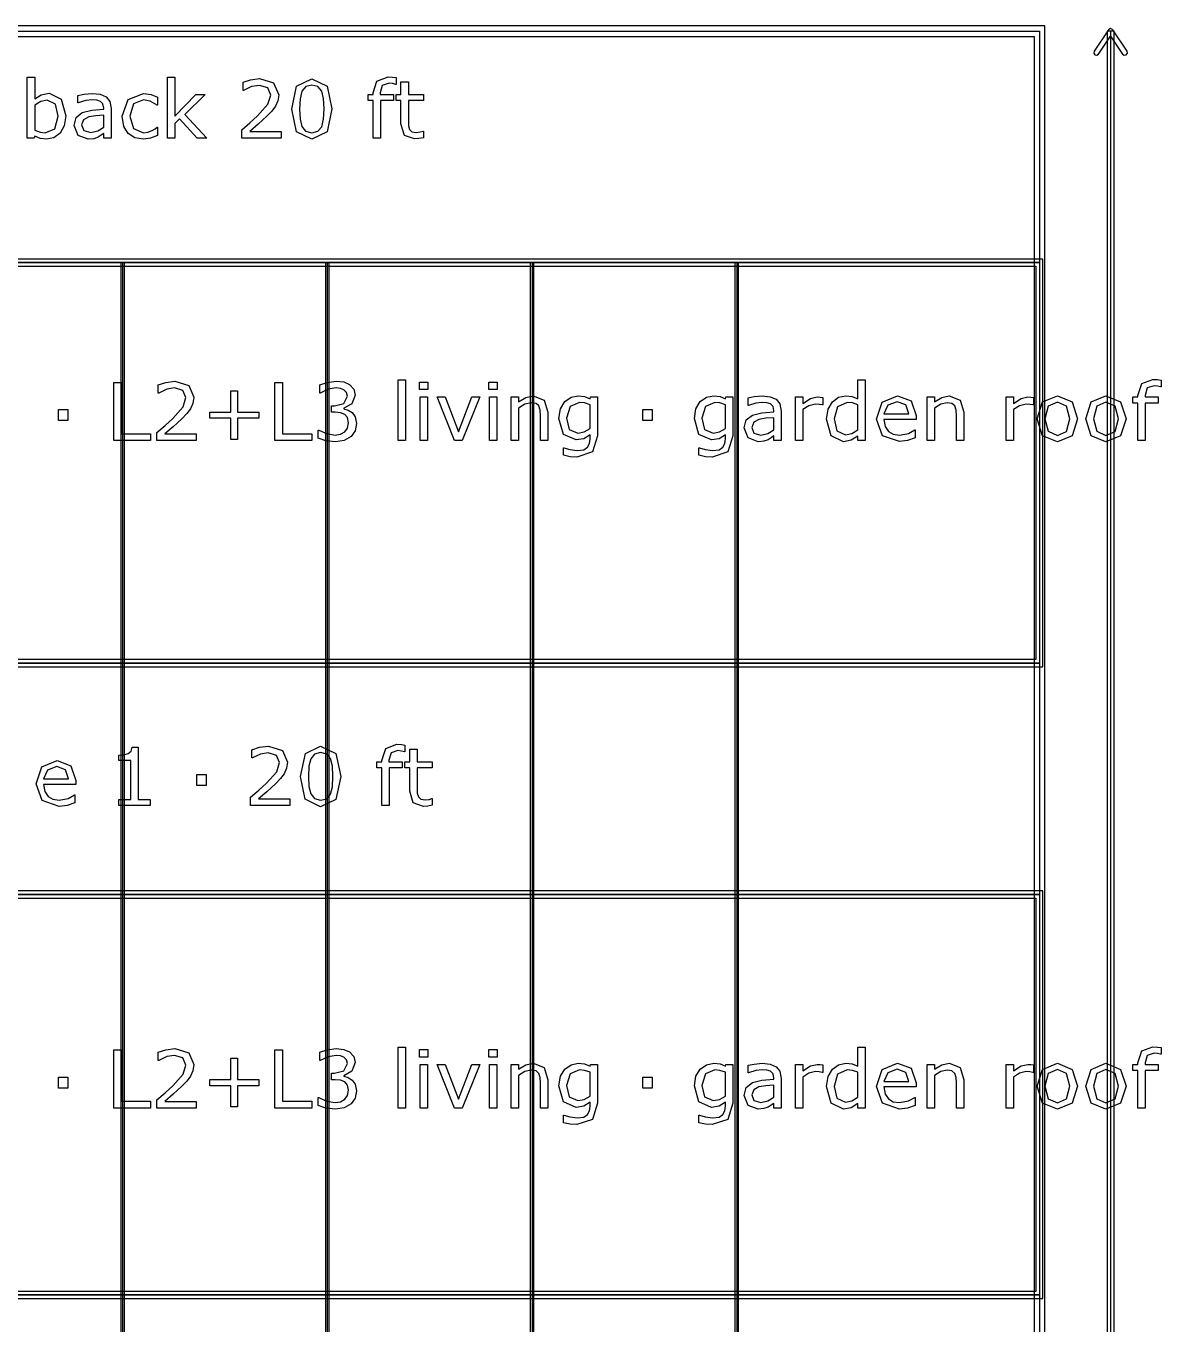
# Model space of a CAD drawing. Extents: x -3 to 198, y 3 to 612.
# Drawn here: x 40.78 to 74.52, y 114.99 to 153.59 of the extents above; entities that cross this region are included whole.
import ezdxf

# ---------------------------------------------------------------- set-up
doc = ezdxf.new("R2010")
doc.units = 0
doc.header["$MEASUREMENT"] = 0
doc.layers.add('Layer 1', color=7, linetype='Continuous')

msp = doc.modelspace()

# ---------------------------------------------------------------- linework, layer by layer
at = {"layer": 'Layer 1', "color": 7}
for points in [[(11.483006, 153.588892), (11.483006, 33.944671), (71.066891, 33.944671), (71.066891, 153.588892), (11.483006, 153.588892)], [(11.641652, 153.430248), (70.908244, 153.430248), (70.908244, 146.55109), (11.641652, 146.55109), (11.641652, 153.430248)], [(72.958762, 153.474169), (72.535533, 152.839064), (72.52384, 152.779426), (72.557758, 152.728997), (72.617399, 152.717302), (72.667829, 152.751222), (73.024908, 153.287109), (73.381992, 152.751222), (73.432421, 152.717303), (73.492061, 152.728997), (73.525979, 152.779426), (73.514286, 152.839064), (73.091054, 153.474169), (73.024908, 153.509661), (72.958762, 153.474169), (72.958762, 153.474169)], [(72.918972, 153.430248), (72.918972, 34.103315), (73.130844, 34.103315), (73.130844, 153.430248), (72.918972, 153.430248)], [(73.024908, 153.430248), (73.024908, 34.103315)], [(41.967346, 150.91454), (41.920837, 150.621541), (41.797589, 150.402942), (41.616205, 150.264592), (41.398778, 150.219242), (41.205767, 150.245965), (41.042985, 150.315736), (41.029042, 150.255278), (40.824403, 150.255278), (40.824403, 152.064471), (41.042993, 152.064471), (41.042993, 151.417988), (41.23833, 151.541258), (41.470874, 151.590073), (41.833641, 151.413358), (41.967354, 150.91454), (41.967346, 150.91454)], [(46.157782, 150.255278), (45.869429, 150.255278), (45.348531, 150.823841), (45.20668, 150.688983), (45.20668, 150.255252), (44.98809, 150.255252), (44.98809, 152.064444), (45.20668, 152.064444), (45.20668, 150.904036), (45.838036, 151.554011), (46.1136, 151.554011), (45.510149, 150.954042), (46.157782, 150.255278)], [(51.788828, 151.852857), (51.777213, 151.852857), (51.683035, 151.873759), (51.580715, 151.885401), (51.376076, 151.822615), (51.313291, 151.598222), (51.313291, 151.554037), (51.70745, 151.554037), (51.70745, 151.370337), (51.320265, 151.370337), (51.320265, 150.255252), (51.101674, 150.255252), (51.101674, 151.370311), (50.954011, 151.370311), (50.954011, 151.554011), (51.101674, 151.554011), (51.101674, 151.597032), (51.216784, 151.951652), (51.549322, 152.076059), (51.680709, 152.06918), (51.788841, 152.052776), (51.788828, 151.852857)], [(48.369273, 150.255278), (47.197252, 150.255278), (47.197252, 150.498298), (47.441425, 150.707583), (47.67048, 150.915704), (47.976274, 151.258709), (48.058827, 151.534273), (47.969297, 151.744722), (47.72164, 151.821451), (47.492585, 151.784251), (47.251902, 151.670295), (47.240287, 151.670295), (47.240287, 151.914478), (47.460041, 151.988879), (47.727466, 152.022614), (48.144883, 151.89355), (48.296036, 151.545888), (48.270451, 151.361024), (48.197199, 151.199416), (48.090228, 151.057547), (47.942564, 150.902925), (47.685604, 150.665726), (47.437943, 150.454113), (48.369281, 150.454113), (48.369273, 150.255278)], [(49.880806, 151.121497), (49.734304, 150.43665), (49.282007, 150.219242), (48.826221, 150.440143), (48.683209, 151.119168), (48.828547, 151.800523), (49.282007, 152.021449), (49.73663, 151.79703), (49.880806, 151.121497), (49.880806, 151.121497)], [(49.575012, 150.593627), (49.629659, 150.814554), (49.644767, 151.121497), (49.629659, 151.428466), (49.57385, 151.649366), (49.462228, 151.784251), (49.282007, 151.8296), (49.100623, 151.784251), (48.987839, 151.647064), (48.933192, 151.422645), (48.919248, 151.119168), (48.932028, 150.815718), (48.986675, 150.59712), (49.094807, 150.458743), (49.282005, 150.411091), (49.46339, 150.456441), (49.575009, 150.593627), (49.575012, 150.593627)], [(52.601569, 150.266894), (52.466692, 150.240171), (52.337632, 150.229587), (52.035324, 150.336558), (51.931843, 150.679564), (51.931843, 151.370231), (51.784177, 151.370231), (51.784177, 151.553931), (51.931843, 151.553931), (51.931843, 151.927152), (52.150434, 151.927152), (52.150434, 151.553931), (52.601569, 151.553931), (52.601569, 151.370231), (52.150434, 151.370231), (52.150434, 150.778386), (52.15509, 150.617942), (52.187645, 150.510971), (52.257407, 150.442365), (52.394609, 150.421463), (52.506229, 150.436544), (52.589946, 150.463294), (52.601561, 150.463294), (52.601569, 150.266894)], [(41.741778, 150.908719), (41.665041, 151.261038), (41.417381, 151.381952), (41.22437, 151.340095), (41.042985, 151.234288), (41.042985, 150.490149), (41.202278, 150.43202), (41.354595, 150.415616), (41.638297, 150.534228), (41.741778, 150.908613), (41.741778, 150.908719)], [(43.317262, 150.255278), (43.099835, 150.255278), (43.099835, 150.393629), (43.02077, 150.337828), (42.925427, 150.282028), (42.799854, 150.237842), (42.633584, 150.219322), (42.335928, 150.335579), (42.213842, 150.632071), (42.27663, 150.870434), (42.458015, 151.014605), (42.742881, 151.08554), (43.099835, 151.113453), (43.099835, 151.147161), (43.073091, 151.270404), (42.998677, 151.34716), (42.887058, 151.383196), (42.75102, 151.392456), (42.55917, 151.369173), (42.34058, 151.304059), (42.328965, 151.304059), (42.328965, 151.526124), (42.513837, 151.564488), (42.752194, 151.58539), (42.990552, 151.562107), (43.167285, 151.485351), (43.278905, 151.347001), (43.317275, 151.136552), (43.317262, 150.255278)], [(44.698573, 150.336664), (44.490446, 150.255278), (44.28232, 150.226201), (44.024196, 150.266894), (43.823046, 150.392491), (43.691657, 150.604105), (43.645149, 150.902925), (43.819556, 151.402881), (44.28232, 151.584252), (44.500911, 151.552873), (44.698573, 151.476144), (44.698573, 151.233124), (44.686957, 151.233124), (44.479995, 151.352875), (44.273031, 151.394732), (43.978862, 151.269161), (43.871894, 150.902925), (43.976536, 150.541319), (44.273031, 150.415722), (44.407904, 150.433184), (44.531152, 150.478507), (44.620682, 150.529677), (44.686957, 150.577355), (44.698573, 150.577355), (44.698573, 150.336664)], [(43.099835, 150.575027), (43.099835, 150.936633), (42.863803, 150.91917), (42.649861, 150.885436), (42.497546, 150.801722), (42.43941, 150.647099), (42.506849, 150.478481), (42.71265, 150.42268), (42.923102, 150.466865), (43.099835, 150.575001), (43.099835, 150.575027)], [(11.535715, 146.657029), (11.535715, 134.538916), (71.01418, 134.538916), (71.01418, 146.657029), (11.535715, 146.657029)], [(43.603485, 146.55109), (43.603485, 78.288676), (43.708905, 78.288676), (43.708905, 146.55109), (43.603485, 146.55109)], [(43.656195, 146.55109), (43.656195, 78.288676)], [(49.688894, 146.55109), (49.688894, 78.288676), (49.794314, 78.288676), (49.794314, 146.55109), (49.688894, 146.55109)], [(49.741604, 146.55109), (49.741604, 78.288676)], [(55.774303, 146.55109), (55.774303, 78.288676), (55.879723, 78.288676), (55.879723, 146.55109), (55.774303, 146.55109)], [(55.827013, 146.55109), (55.827013, 78.288676)], [(61.859712, 146.55109), (61.859712, 78.288676), (61.965132, 78.288676), (61.965132, 146.55109), (61.859712, 146.55109)], [(61.912422, 146.55109), (61.912422, 78.288676)], [(44.489282, 141.259456), (43.394001, 141.259456), (43.394001, 142.990755), (43.62422, 142.990755), (43.62422, 141.464085), (44.489282, 141.464085), (44.489282, 141.259456)], [(45.846175, 141.259456), (44.674154, 141.259456), (44.674154, 141.502476), (44.918325, 141.711761), (45.147382, 141.919882), (45.453177, 142.262887), (45.535729, 142.538451), (45.4462, 142.7489), (45.198542, 142.825629), (44.969484, 142.788429), (44.728804, 142.674473), (44.717189, 142.674473), (44.717189, 142.918656), (44.936943, 142.993057), (45.204368, 143.026792), (45.621785, 142.897728), (45.772936, 142.550066), (45.747351, 142.365202), (45.674101, 142.203594), (45.56713, 142.061725), (45.419466, 141.907103), (45.162506, 141.669904), (44.914845, 141.458291), (45.846183, 141.458291), (45.846175, 141.259456)], [(49.277356, 141.259456), (48.182075, 141.259456), (48.182075, 142.990755), (48.412294, 142.990755), (48.412294, 141.464085), (49.277356, 141.464085), (49.277356, 141.259456)], [(50.481934, 142.093131), (50.573786, 141.96756), (50.60983, 141.772218), (50.566812, 141.554784), (50.44589, 141.382699), (50.240086, 141.261785), (49.981964, 141.22342), (49.69826, 141.258292), (49.469205, 141.332719), (49.469205, 141.575713), (49.486641, 141.575713), (49.719183, 141.467577), (49.977308, 141.424556), (50.133113, 141.448898), (50.266825, 141.520997), (50.34589, 141.633762), (50.372632, 141.789575), (50.342401, 141.94306), (50.26101, 142.039553), (50.134274, 142.088395), (49.973821, 142.102418), (49.869175, 142.102418), (49.869175, 142.295431), (49.950564, 142.295431), (50.231942, 142.368694), (50.337749, 142.584964), (50.311008, 142.694264), (50.236594, 142.772157), (50.129623, 142.814014), (50.000562, 142.825656), (49.765692, 142.786127), (49.530824, 142.674499), (49.519209, 142.674499), (49.519209, 142.917519), (49.738963, 142.991946), (50.006388, 143.026818), (50.22963, 143.003535), (50.404038, 142.929107), (50.530776, 142.79425), (50.573794, 142.609385), (50.471475, 142.357053), (50.231956, 142.222195), (50.231956, 142.20579), (50.359855, 142.166262), (50.481942, 142.093025), (50.481934, 142.093131)], [(52.062066, 141.259456), (51.843475, 141.259456), (51.843475, 143.068649), (52.062066, 143.068649), (52.062066, 141.259456)], [(52.729466, 142.775649), (52.48297, 142.775649), (52.48297, 143.002371), (52.729466, 143.002371), (52.729466, 142.775649)], [(54.792136, 142.775649), (54.54564, 142.775649), (54.54564, 143.002371), (54.792136, 143.002371), (54.792136, 142.775649)], [(65.725169, 141.25943), (65.506578, 141.25943), (65.506578, 141.395479), (65.310078, 141.268743), (65.088, 141.223394), (64.718256, 141.402437), (64.582218, 141.898927), (64.628726, 142.19309), (64.756626, 142.412853), (64.940334, 142.547711), (65.158924, 142.594225), (65.340309, 142.572), (65.506578, 142.505722), (65.506578, 143.06849), (65.725169, 143.06849), (65.725169, 141.25943)], [(74.523458, 142.857009), (74.511843, 142.857009), (74.417665, 142.877911), (74.315345, 142.889552), (74.110706, 142.826767), (74.047921, 142.602374), (74.047921, 142.558189), (74.442081, 142.558189), (74.442081, 142.374489), (74.054895, 142.374489), (74.054895, 141.25943), (73.836305, 141.25943), (73.836305, 142.374489), (73.688638, 142.374489), (73.688638, 142.558189), (73.836305, 142.558189), (73.836305, 142.60121), (73.951414, 142.95583), (74.28395, 143.080237), (74.415339, 143.073358), (74.523472, 143.056954), (74.523458, 142.857009)], [(47.705363, 141.924539), (47.071681, 141.924539), (47.071681, 141.290862), (46.878668, 141.290862), (46.878668, 141.924539), (46.244986, 141.924539), (46.244986, 142.110567), (46.878668, 142.110567), (46.878668, 142.744243), (47.071681, 142.744243), (47.071681, 142.110567), (47.705363, 142.110567), (47.705363, 141.924539)], [(52.715522, 141.259456), (52.496932, 141.259456), (52.496932, 142.558215), (52.715522, 142.558215), (52.715522, 141.259456)], [(54.271239, 142.558215), (53.745689, 141.259456), (53.525937, 141.259456), (53.003875, 142.558215), (53.241071, 142.558215), (53.643372, 141.524569), (54.042184, 142.558215), (54.271239, 142.558215)], [(54.778193, 141.259456), (54.559602, 141.259456), (54.559602, 142.558215), (54.778193, 142.558215), (54.778193, 141.259456)], [(56.296703, 141.259456), (56.07811, 141.259456), (56.07811, 141.998939), (56.067659, 142.166368), (56.029289, 142.289637), (55.945575, 142.361709), (55.803724, 142.386051), (55.616527, 142.341866), (55.429329, 142.229074), (55.429329, 141.25943), (55.210736, 141.25943), (55.210736, 142.558189), (55.429329, 142.558189), (55.429329, 142.414017), (55.640942, 142.546547), (55.865348, 142.594225), (56.186259, 142.46749), (56.296717, 142.102391), (56.296703, 141.259456)], [(57.771029, 141.40712), (57.621039, 140.922272), (57.15944, 140.767623), (56.957126, 140.782704), (56.764116, 140.823424), (56.764116, 141.046652), (56.775731, 141.046652), (56.945487, 140.995482), (57.178032, 140.964102), (57.362904, 140.990852), (57.476852, 141.065253), (57.534986, 141.174552), (57.552422, 141.317559), (57.552422, 141.436171), (57.362899, 141.317559), (57.133844, 141.279194), (56.7641, 141.446622), (56.628062, 141.92102), (56.67457, 142.209362), (56.803631, 142.419812), (56.987342, 142.547711), (57.202445, 142.594225), (57.390804, 142.570941), (57.552422, 142.502362), (57.566366, 142.558162), (57.771005, 142.558162), (57.771029, 141.40712)], [(61.795196, 141.40712), (61.645206, 140.922272), (61.183607, 140.767623), (60.981294, 140.782704), (60.788283, 140.823424), (60.788283, 141.046652), (60.799925, 141.046652), (60.969681, 140.995482), (61.202223, 140.964102), (61.387095, 140.990852), (61.501043, 141.065253), (61.559177, 141.174552), (61.576613, 141.317559), (61.576613, 141.436171), (61.38709, 141.317559), (61.158035, 141.279194), (60.788291, 141.446622), (60.652253, 141.92102), (60.698761, 142.209362), (60.827822, 142.419812), (61.011533, 142.547711), (61.226636, 142.594225), (61.414995, 142.570941), (61.576613, 142.502362), (61.590557, 142.558162), (61.795193, 142.558162), (61.795196, 141.40712)], [(63.234641, 141.259456), (63.017215, 141.259456), (63.017215, 141.397807), (62.938149, 141.342006), (62.842807, 141.286206), (62.717233, 141.24202), (62.550964, 141.2235), (62.253308, 141.339757), (62.131222, 141.636249), (62.19401, 141.874612), (62.375395, 142.018783), (62.660261, 142.089718), (63.017215, 142.117631), (63.017215, 142.151339), (62.990471, 142.274582), (62.916057, 142.351338), (62.804437, 142.387374), (62.668399, 142.396634), (62.47655, 142.373351), (62.257959, 142.308237), (62.246318, 142.308237), (62.246318, 142.530302), (62.43119, 142.568666), (62.669547, 142.589568), (62.907905, 142.566285), (63.084638, 142.489529), (63.196258, 142.351179), (63.234628, 142.14073), (63.234641, 141.259456)], [(64.46596, 142.319852), (64.454345, 142.319852), (64.359002, 142.336256), (64.250867, 142.342077), (64.055531, 142.296728), (63.874149, 142.181634), (63.874149, 141.25943), (63.655556, 141.25943), (63.655556, 142.558189), (63.874149, 142.558189), (63.874149, 142.366339), (64.103204, 142.514003), (64.306679, 142.558189), (64.389231, 142.554749), (64.465971, 142.544166), (64.46596, 142.319852)], [(67.242515, 141.886148), (66.285598, 141.886148), (66.321642, 141.676836), (66.420474, 141.531501), (66.56349, 141.447787), (66.747197, 141.419873), (67.013461, 141.472208), (67.20531, 141.57685), (67.216925, 141.57685), (67.216925, 141.338487), (66.991357, 141.260594), (66.749513, 141.229188), (66.244895, 141.403601), (66.06351, 141.901255), (66.236753, 142.407032), (66.694866, 142.594225), (67.099492, 142.44074), (67.242505, 142.004734), (67.242515, 141.886148)], [(68.659871, 141.25943), (68.44128, 141.25943), (68.44128, 141.998913), (68.430803, 142.166341), (68.392435, 142.28961), (68.308719, 142.361683), (68.166868, 142.386024), (67.97967, 142.341839), (67.792472, 142.229047), (67.792472, 141.25943), (67.573882, 141.25943), (67.573882, 142.558189), (67.792472, 142.558189), (67.792472, 142.414017), (68.004086, 142.546547), (68.228492, 142.594225), (68.549402, 142.46749), (68.65986, 142.102391), (68.659871, 141.25943)], [(70.728346, 142.319826), (70.716731, 142.319826), (70.621388, 142.33623), (70.513256, 142.342051), (70.31792, 142.296701), (70.136535, 142.181608), (70.136535, 141.25943), (69.917944, 141.25943), (69.917944, 142.558189), (70.136535, 142.558189), (70.136535, 142.366339), (70.36559, 142.514003), (70.569067, 142.558189), (70.65162, 142.554749), (70.728359, 142.544166), (70.728346, 142.319826)], [(72.041053, 141.908214), (71.878274, 141.407094), (71.442255, 141.223394), (71.003909, 141.407094), (70.842291, 141.908214), (71.003909, 142.409361), (71.442255, 142.594225), (71.878274, 142.409361), (72.041053, 141.908214), (72.041053, 141.908214)], [(73.486314, 141.908214), (73.323532, 141.407094), (72.887513, 141.223394), (72.449167, 141.407094), (72.28755, 141.908214), (72.449167, 142.409361), (72.887513, 142.594225), (73.323532, 142.409361), (73.486314, 141.908214), (73.486314, 141.908214)], [(42.030134, 141.853604), (41.752245, 141.853604), (41.752245, 142.182666), (42.030134, 142.182666), (42.030134, 141.853604)], [(57.552438, 141.616405), (57.552438, 142.324509), (57.389659, 142.380309), (57.240831, 142.397772), (56.957126, 142.276857), (56.853645, 141.925729), (56.930385, 141.594339), (57.18502, 141.481574), (57.375705, 141.51761), (57.552438, 141.616432), (57.552438, 141.616405)], [(59.395346, 141.853604), (59.117457, 141.853604), (59.117457, 142.182666), (59.395346, 142.182666), (59.395346, 141.853604)], [(61.576605, 141.616405), (61.576605, 142.324509), (61.413826, 142.380309), (61.264998, 142.397772), (60.981294, 142.276857), (60.877813, 141.925729), (60.954552, 141.594339), (61.209187, 141.481574), (61.399872, 141.51761), (61.576605, 141.616432), (61.576605, 141.616405)], [(65.506578, 141.579179), (65.506578, 142.324482), (65.348448, 142.379119), (65.196133, 142.3942), (64.910102, 142.266301), (64.807786, 141.903531), (64.886848, 141.551212), (65.140321, 141.431462), (65.328683, 141.472155), (65.506578, 141.579126), (65.506578, 141.579179)], [(67.029738, 142.053576), (66.942534, 142.319826), (66.683248, 142.414017), (66.403033, 142.310539), (66.285598, 142.053576), (67.029738, 142.053576)], [(71.815489, 141.908214), (71.716656, 142.282625), (71.442255, 142.405868), (71.165527, 142.282625), (71.067859, 141.908214), (71.166691, 141.537322), (71.442255, 141.41175), (71.715495, 141.536157), (71.815489, 141.908214), (71.815489, 141.908214)], [(73.260747, 141.908214), (73.161914, 142.282625), (72.887513, 142.405868), (72.610785, 142.282625), (72.513117, 141.908214), (72.611949, 141.537322), (72.887513, 141.41175), (73.160753, 141.536157), (73.260747, 141.908214), (73.260747, 141.908214)], [(63.017215, 141.579205), (63.017215, 141.940811), (62.781183, 141.923348), (62.567241, 141.889614), (62.414926, 141.8059), (62.356789, 141.651277), (62.424229, 141.482659), (62.630029, 141.426858), (62.840481, 141.471043), (63.017215, 141.579179), (63.017215, 141.579205)], [(11.641652, 134.644855), (70.908244, 134.644855), (70.908244, 127.765697), (11.641652, 127.765697), (11.641652, 134.644855)], [(44.477664, 130.411527), (43.540511, 130.411527), (43.540511, 130.588268), (43.900955, 130.588268), (43.900955, 131.74865), (43.540511, 131.74865), (43.540511, 131.906791), (43.697481, 131.918433), (43.824216, 131.954469), (43.907932, 132.027732), (43.943977, 132.148647), (44.124197, 132.148647), (44.124197, 130.588295), (44.477664, 130.588295), (44.477664, 130.411527)], [(48.630885, 130.411527), (47.458864, 130.411527), (47.458864, 130.654546), (47.703037, 130.863832), (47.932092, 131.071953), (48.237886, 131.414958), (48.320439, 131.690521), (48.230909, 131.900971), (47.983252, 131.9777), (47.754197, 131.940499), (47.513514, 131.826543), (47.501898, 131.826543), (47.501898, 132.070727), (47.721653, 132.145128), (47.989078, 132.178862), (48.406494, 132.049798), (48.557648, 131.702136), (48.532063, 131.517272), (48.45881, 131.355665), (48.351839, 131.213796), (48.204176, 131.059173), (47.947215, 130.821975), (47.699555, 130.610361), (48.630893, 130.610361), (48.630885, 130.411527)], [(50.142418, 131.277745), (49.995916, 130.592899), (49.543619, 130.375491), (49.087833, 130.596391), (48.94482, 131.275417), (49.090158, 131.956771), (49.543619, 132.177698), (49.998242, 131.953279), (50.142418, 131.277745), (50.142418, 131.277745)], [(52.05044, 132.009106), (52.038825, 132.009106), (51.944646, 132.030008), (51.842327, 132.041649), (51.637688, 131.978864), (51.574902, 131.754471), (51.574902, 131.710286), (51.969062, 131.710286), (51.969062, 131.526586), (51.581877, 131.526586), (51.581877, 130.411527), (51.363286, 130.411527), (51.363286, 131.526586), (51.21562, 131.526586), (51.21562, 131.710286), (51.363286, 131.710286), (51.363286, 131.753307), (51.478396, 132.107927), (51.810931, 132.232334), (51.942321, 132.225455), (52.050453, 132.209051), (52.05044, 132.009106)], [(52.863181, 130.423142), (52.728304, 130.396419), (52.599243, 130.385836), (52.296936, 130.492807), (52.193455, 130.835812), (52.193455, 131.52648), (52.045789, 131.52648), (52.045789, 131.71018), (52.193455, 131.71018), (52.193455, 132.083401), (52.412046, 132.083401), (52.412046, 131.71018), (52.863181, 131.71018), (52.863181, 131.52648), (52.412046, 131.52648), (52.412046, 130.934634), (52.416702, 130.774191), (52.449256, 130.66722), (52.519019, 130.598614), (52.656221, 130.577712), (52.767841, 130.592793), (52.851558, 130.619542), (52.863173, 130.619542), (52.863181, 130.423142)], [(42.263848, 131.038245), (41.306931, 131.038245), (41.342975, 130.828933), (41.441807, 130.683598), (41.58482, 130.599884), (41.76853, 130.57197), (42.034793, 130.624305), (42.22664, 130.728947), (42.238255, 130.728947), (42.238255, 130.490584), (42.012687, 130.412691), (41.770843, 130.381285), (41.266222, 130.555698), (41.084837, 131.053352), (41.258083, 131.559129), (41.716193, 131.746322), (42.12082, 131.592837), (42.263835, 131.156831), (42.263848, 131.038245)], [(49.836624, 130.749876), (49.891271, 130.970803), (49.906378, 131.277745), (49.891271, 131.584714), (49.835462, 131.805615), (49.72384, 131.940499), (49.543619, 131.985849), (49.362234, 131.940499), (49.249451, 131.803313), (49.194804, 131.578894), (49.18086, 131.275417), (49.193639, 130.971967), (49.248286, 130.753368), (49.356419, 130.614991), (49.543617, 130.56734), (49.725001, 130.612689), (49.836621, 130.749876), (49.836624, 130.749876)], [(42.05107, 131.205673), (41.963867, 131.471923), (41.704581, 131.566114), (41.424366, 131.462636), (41.306931, 131.205673), (42.05107, 131.205673)], [(46.140352, 131.005675), (45.86246, 131.005675), (45.86246, 131.334736), (46.140352, 131.334736), (46.140352, 131.005675)], [(11.535715, 127.871636), (11.535715, 115.753523), (71.01418, 115.753523), (71.01418, 127.871636), (11.535715, 127.871636)], [(44.489282, 121.415731), (43.394001, 121.415731), (43.394001, 123.14703), (43.62422, 123.14703), (43.62422, 121.62036), (44.489282, 121.62036), (44.489282, 121.415731)], [(45.846175, 121.415731), (44.674154, 121.415731), (44.674154, 121.658751), (44.918325, 121.868036), (45.147382, 122.076157), (45.453177, 122.419162), (45.535729, 122.694726), (45.4462, 122.905175), (45.198542, 122.981904), (44.969484, 122.944704), (44.728804, 122.830748), (44.717189, 122.830748), (44.717189, 123.074931), (44.936943, 123.149332), (45.204368, 123.183067), (45.621785, 123.054003), (45.772936, 122.706341), (45.747351, 122.521477), (45.674101, 122.359869), (45.56713, 122.218), (45.419466, 122.063378), (45.162506, 121.826179), (44.914845, 121.614566), (45.846183, 121.614566), (45.846175, 121.415731)], [(49.277356, 121.415731), (48.182075, 121.415731), (48.182075, 123.14703), (48.412294, 123.14703), (48.412294, 121.62036), (49.277356, 121.62036), (49.277356, 121.415731)], [(50.481934, 122.249406), (50.573786, 122.123835), (50.60983, 121.928493), (50.566812, 121.711059), (50.44589, 121.538974), (50.240086, 121.41806), (49.981964, 121.379695), (49.69826, 121.414567), (49.469205, 121.488994), (49.469205, 121.731988), (49.486641, 121.731988), (49.719183, 121.623852), (49.977308, 121.580831), (50.133113, 121.605173), (50.266825, 121.677272), (50.34589, 121.790037), (50.372632, 121.94585), (50.342401, 122.099335), (50.26101, 122.195828), (50.134274, 122.24467), (49.973821, 122.258693), (49.869175, 122.258693), (49.869175, 122.451706), (49.950564, 122.451706), (50.231942, 122.524969), (50.337749, 122.741239), (50.311008, 122.850539), (50.236594, 122.928432), (50.129623, 122.970289), (50.000562, 122.981931), (49.765692, 122.942402), (49.530824, 122.830774), (49.519209, 122.830774), (49.519209, 123.073794), (49.738963, 123.148221), (50.006388, 123.183093), (50.22963, 123.15981), (50.404038, 123.085382), (50.530776, 122.950525), (50.573794, 122.76566), (50.471475, 122.513328), (50.231956, 122.37847), (50.231956, 122.362065), (50.359855, 122.322537), (50.481942, 122.2493), (50.481934, 122.249406)], [(52.062066, 121.415731), (51.843475, 121.415731), (51.843475, 123.224924), (52.062066, 123.224924), (52.062066, 121.415731)], [(52.729466, 122.931924), (52.48297, 122.931924), (52.48297, 123.158646), (52.729466, 123.158646), (52.729466, 122.931924)], [(54.792136, 122.931924), (54.54564, 122.931924), (54.54564, 123.158646), (54.792136, 123.158646), (54.792136, 122.931924)], [(65.725169, 121.415705), (65.506578, 121.415705), (65.506578, 121.551754), (65.310078, 121.425018), (65.088, 121.379669), (64.718256, 121.558712), (64.582218, 122.055202), (64.628726, 122.349365), (64.756626, 122.569128), (64.940334, 122.703986), (65.158924, 122.7505), (65.340309, 122.728275), (65.506578, 122.661997), (65.506578, 123.224765), (65.725169, 123.224765), (65.725169, 121.415705)], [(74.523458, 123.013284), (74.511843, 123.013284), (74.417665, 123.034186), (74.315345, 123.045827), (74.110706, 122.983042), (74.047921, 122.758649), (74.047921, 122.714464), (74.442081, 122.714464), (74.442081, 122.530764), (74.054895, 122.530764), (74.054895, 121.415705), (73.836305, 121.415705), (73.836305, 122.530764), (73.688638, 122.530764), (73.688638, 122.714464), (73.836305, 122.714464), (73.836305, 122.757485), (73.951414, 123.112105), (74.28395, 123.236512), (74.415339, 123.229633), (74.523472, 123.213229), (74.523458, 123.013284)], [(47.705363, 122.080814), (47.071681, 122.080814), (47.071681, 121.447137), (46.878668, 121.447137), (46.878668, 122.080814), (46.244986, 122.080814), (46.244986, 122.266842), (46.878668, 122.266842), (46.878668, 122.900518), (47.071681, 122.900518), (47.071681, 122.266842), (47.705363, 122.266842), (47.705363, 122.080814)], [(56.296703, 121.415731), (56.07811, 121.415731), (56.07811, 122.155214), (56.067659, 122.322643), (56.029289, 122.445912), (55.945575, 122.517984), (55.803724, 122.542326), (55.616527, 122.498141), (55.429329, 122.385349), (55.429329, 121.415705), (55.210736, 121.415705), (55.210736, 122.714464), (55.429329, 122.714464), (55.429329, 122.570292), (55.640942, 122.702822), (55.865348, 122.7505), (56.186259, 122.623765), (56.296717, 122.258666), (56.296703, 121.415731)], [(57.771029, 121.563395), (57.621039, 121.078547), (57.15944, 120.923898), (56.957126, 120.938979), (56.764116, 120.979699), (56.764116, 121.202927), (56.775731, 121.202927), (56.945487, 121.151757), (57.178032, 121.120377), (57.362904, 121.147127), (57.476852, 121.221528), (57.534986, 121.330827), (57.552422, 121.473834), (57.552422, 121.592446), (57.362899, 121.473834), (57.133844, 121.435469), (56.7641, 121.602897), (56.628062, 122.077295), (56.67457, 122.365637), (56.803631, 122.576087), (56.987342, 122.703986), (57.202445, 122.7505), (57.390804, 122.727216), (57.552422, 122.658637), (57.566366, 122.714437), (57.771005, 122.714437), (57.771029, 121.563395)], [(61.795196, 121.563395), (61.645206, 121.078547), (61.183607, 120.923898), (60.981294, 120.938979), (60.788283, 120.979699), (60.788283, 121.202927), (60.799925, 121.202927), (60.969681, 121.151757), (61.202223, 121.120377), (61.387095, 121.147127), (61.501043, 121.221528), (61.559177, 121.330827), (61.576613, 121.473834), (61.576613, 121.592446), (61.38709, 121.473834), (61.158035, 121.435469), (60.788291, 121.602897), (60.652253, 122.077295), (60.698761, 122.365637), (60.827822, 122.576087), (61.011533, 122.703986), (61.226636, 122.7505), (61.414995, 122.727216), (61.576613, 122.658637), (61.590557, 122.714437), (61.795193, 122.714437), (61.795196, 121.563395)], [(63.234641, 121.415731), (63.017215, 121.415731), (63.017215, 121.554082), (62.938149, 121.498281), (62.842807, 121.442481), (62.717233, 121.398295), (62.550964, 121.379775), (62.253308, 121.496032), (62.131222, 121.792524), (62.19401, 122.030887), (62.375395, 122.175058), (62.660261, 122.245993), (63.017215, 122.273906), (63.017215, 122.307614), (62.990471, 122.430857), (62.916057, 122.507613), (62.804437, 122.543649), (62.668399, 122.552909), (62.47655, 122.529626), (62.257959, 122.464512), (62.246318, 122.464512), (62.246318, 122.686577), (62.43119, 122.724941), (62.669547, 122.745843), (62.907905, 122.72256), (63.084638, 122.645804), (63.196258, 122.507454), (63.234628, 122.297005), (63.234641, 121.415731)], [(67.242515, 122.042423), (66.285598, 122.042423), (66.321642, 121.833111), (66.420474, 121.687776), (66.56349, 121.604062), (66.747197, 121.576148), (67.013461, 121.628483), (67.20531, 121.733125), (67.216925, 121.733125), (67.216925, 121.494762), (66.991357, 121.416869), (66.749513, 121.385463), (66.244895, 121.559876), (66.06351, 122.05753), (66.236753, 122.563307), (66.694866, 122.7505), (67.099492, 122.597015), (67.242505, 122.161009), (67.242515, 122.042423)], [(68.659871, 121.415705), (68.44128, 121.415705), (68.44128, 122.155188), (68.430803, 122.322616), (68.392435, 122.445885), (68.308719, 122.517958), (68.166868, 122.542299), (67.97967, 122.498114), (67.792472, 122.385322), (67.792472, 121.415705), (67.573882, 121.415705), (67.573882, 122.714464), (67.792472, 122.714464), (67.792472, 122.570292), (68.004086, 122.702822), (68.228492, 122.7505), (68.549402, 122.623765), (68.65986, 122.258666), (68.659871, 121.415705)], [(72.041053, 122.064489), (71.878274, 121.563369), (71.442255, 121.379669), (71.003909, 121.563369), (70.842291, 122.064489), (71.003909, 122.565636), (71.442255, 122.7505), (71.878274, 122.565636), (72.041053, 122.064489), (72.041053, 122.064489)], [(73.486314, 122.064489), (73.323532, 121.563369), (72.887513, 121.379669), (72.449167, 121.563369), (72.28755, 122.064489), (72.449167, 122.565636), (72.887513, 122.7505), (73.323532, 122.565636), (73.486314, 122.064489), (73.486314, 122.064489)], [(52.715522, 121.415731), (52.496932, 121.415731), (52.496932, 122.71449), (52.715522, 122.71449), (52.715522, 121.415731)], [(54.271239, 122.71449), (53.745689, 121.415731), (53.525937, 121.415731), (53.003875, 122.71449), (53.241071, 122.71449), (53.643372, 121.680844), (54.042184, 122.71449), (54.271239, 122.71449)], [(54.778193, 121.415731), (54.559602, 121.415731), (54.559602, 122.71449), (54.778193, 122.71449), (54.778193, 121.415731)], [(57.552438, 121.77268), (57.552438, 122.480784), (57.389659, 122.536584), (57.240831, 122.554047), (56.957126, 122.433132), (56.853645, 122.082004), (56.930385, 121.750614), (57.18502, 121.637849), (57.375705, 121.673885), (57.552438, 121.772707), (57.552438, 121.77268)], [(61.576605, 121.77268), (61.576605, 122.480784), (61.413826, 122.536584), (61.264998, 122.554047), (60.981294, 122.433132), (60.877813, 122.082004), (60.954552, 121.750614), (61.209187, 121.637849), (61.399872, 121.673885), (61.576605, 121.772707), (61.576605, 121.77268)], [(64.46596, 122.476127), (64.454345, 122.476127), (64.359002, 122.492531), (64.250867, 122.498352), (64.055531, 122.453003), (63.874149, 122.337909), (63.874149, 121.415705), (63.655556, 121.415705), (63.655556, 122.714464), (63.874149, 122.714464), (63.874149, 122.522614), (64.103204, 122.670278), (64.306679, 122.714464), (64.389231, 122.711024), (64.465971, 122.700441), (64.46596, 122.476127)], [(65.506578, 121.735454), (65.506578, 122.480757), (65.348448, 122.535394), (65.196133, 122.550475), (64.910102, 122.422576), (64.807786, 122.059806), (64.886848, 121.707487), (65.140321, 121.587737), (65.328683, 121.62843), (65.506578, 121.735401), (65.506578, 121.735454)], [(67.029738, 122.209851), (66.942534, 122.476101), (66.683248, 122.570292), (66.403033, 122.466814), (66.285598, 122.209851), (67.029738, 122.209851)], [(70.728346, 122.476101), (70.716731, 122.476101), (70.621388, 122.492505), (70.513256, 122.498326), (70.31792, 122.452976), (70.136535, 122.337883), (70.136535, 121.415705), (69.917944, 121.415705), (69.917944, 122.714464), (70.136535, 122.714464), (70.136535, 122.522614), (70.36559, 122.670278), (70.569067, 122.714464), (70.65162, 122.711024), (70.728359, 122.700441), (70.728346, 122.476101)], [(71.815489, 122.064489), (71.716656, 122.4389), (71.442255, 122.562143), (71.165527, 122.4389), (71.067859, 122.064489), (71.166691, 121.693597), (71.442255, 121.568025), (71.715495, 121.692432), (71.815489, 122.064489), (71.815489, 122.064489)], [(73.260747, 122.064489), (73.161914, 122.4389), (72.887513, 122.562143), (72.610785, 122.4389), (72.513117, 122.064489), (72.611949, 121.693597), (72.887513, 121.568025), (73.160753, 121.692432), (73.260747, 122.064489), (73.260747, 122.064489)], [(42.030134, 122.009879), (41.752245, 122.009879), (41.752245, 122.338941), (42.030134, 122.338941), (42.030134, 122.009879)], [(59.395346, 122.009879), (59.117457, 122.009879), (59.117457, 122.338941), (59.395346, 122.338941), (59.395346, 122.009879)], [(63.017215, 121.73548), (63.017215, 122.097086), (62.781183, 122.079623), (62.567241, 122.045889), (62.414926, 121.962175), (62.356789, 121.807552), (62.424229, 121.638934), (62.630029, 121.583133), (62.840481, 121.627318), (63.017215, 121.735454), (63.017215, 121.73548)], [(11.641652, 115.859462), (70.908244, 115.859462), (70.908244, 108.980304), (11.641652, 108.980304), (11.641652, 115.859462)]]:
    msp.add_lwpolyline(points, dxfattribs=at)
for points in [[(11.800298, 153.271604), (70.749597, 153.271604), (70.749597, 34.261959), (11.800298, 34.261959), (11.800298, 153.271604)], [(11.641652, 146.55109), (70.908244, 146.55109), (70.908244, 134.644855), (11.641652, 134.644855), (11.641652, 146.55109)], [(11.747589, 146.445151), (70.802308, 146.445151), (70.802308, 134.750794), (11.747589, 134.750794), (11.747589, 146.445151)], [(11.641652, 127.765697), (70.908244, 127.765697), (70.908244, 115.859462), (11.641652, 115.859462), (11.641652, 127.765697)], [(11.747589, 127.659758), (70.802308, 127.659758), (70.802308, 115.965401), (11.747589, 115.965401), (11.747589, 127.659758)]]:
    msp.add_lwpolyline(points, close=True, dxfattribs=at)

doc.saveas('drawing.dxf')
